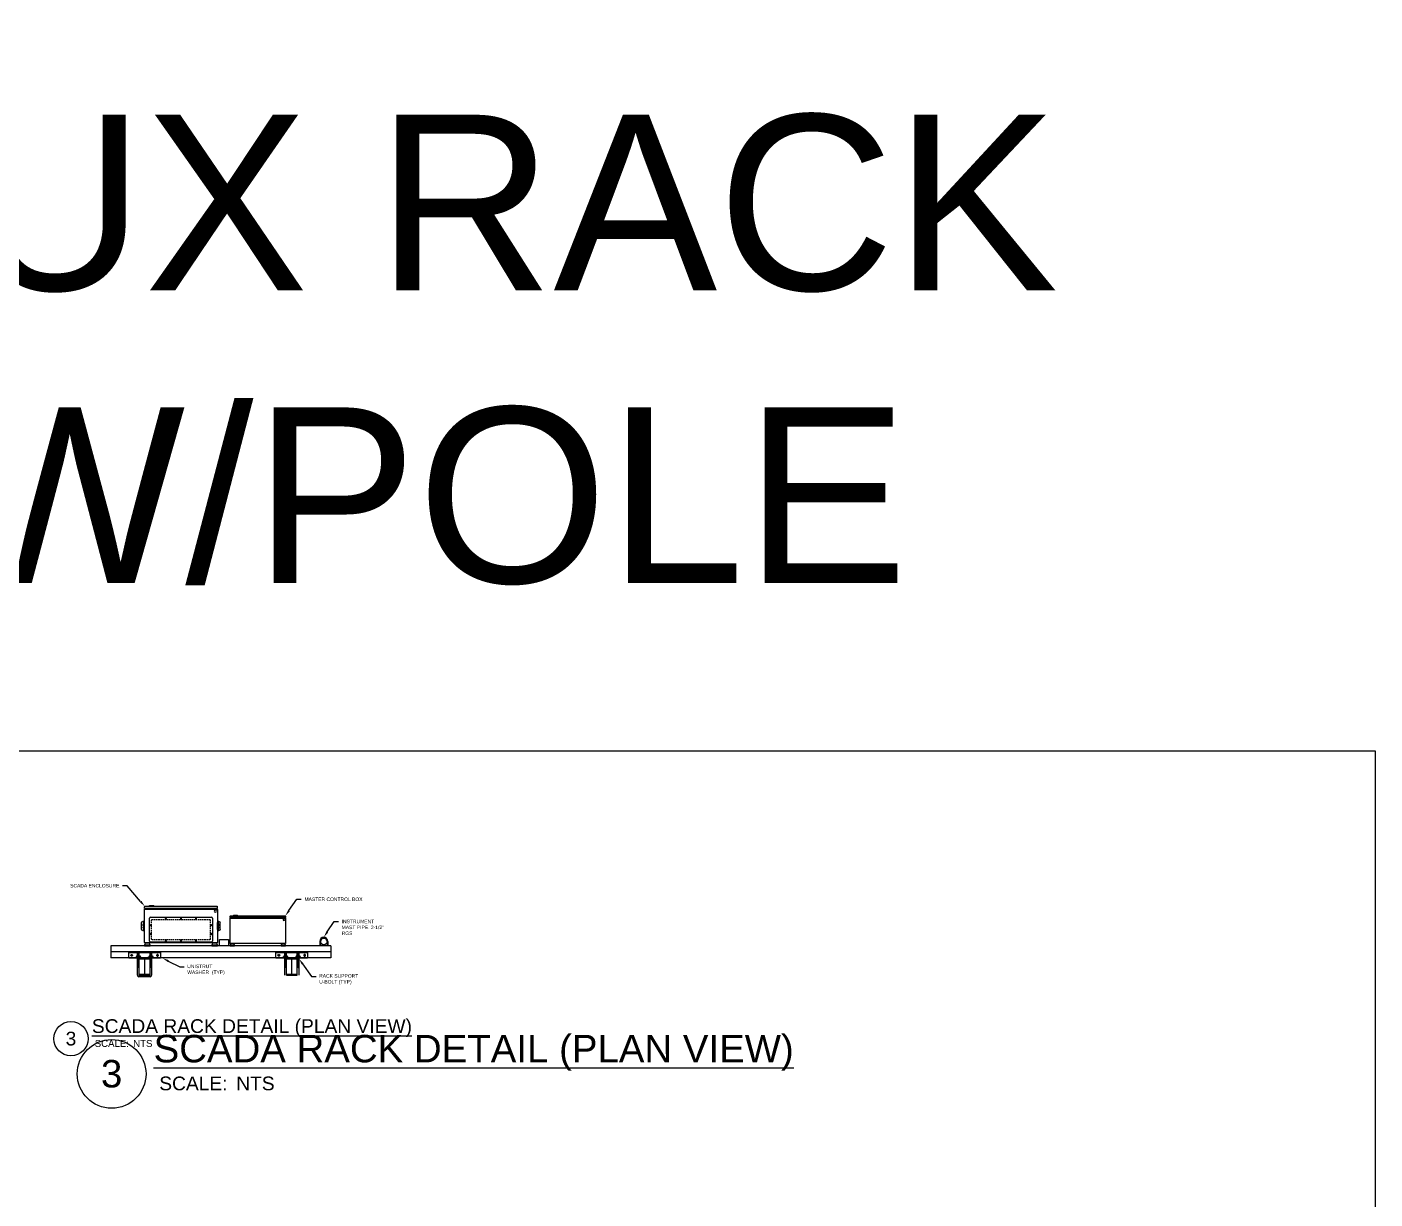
# Model space of a CAD drawing. Header units: feet. Extents: x -4 to 2246, y -9 to 1440.
# Drawn here: x 2007.01 to 2051.39, y 1392.3 to 1430.91 of the extents above; entities that cross this region are included whole.
import ezdxf
from ezdxf import colors
from ezdxf.entities.mleader import LeaderData, LeaderLine
from ezdxf.enums import TextEntityAlignment as Align
from ezdxf.math import Vec2, Vec3

# ---------------------------------------------------------------- set-up
doc = ezdxf.new("R2010")
doc.units = ezdxf.units.FT
doc.header["$MEASUREMENT"] = 0
for name, color, linetype in [('E- AUX. RACK DETAIL', 3, 'Continuous'), ('E-COND-RGS', 4, 'Continuous'), ('E-POSTS', 4, 'Continuous'), ('G-ANNO-TEXT', 1, 'Continuous'), ('G-ANNO-TEXT @ 1', 1, 'Continuous'), ('G-ANNO-TEXT @ 2', 1, 'Continuous'), ('G-TEXT', 7, 'Continuous'), ('I&C - EQUIPMENT', 4, 'Continuous'), ('PV-EQPM-CAB', 5, 'Continuous'), ('S-BOLT', 93, 'Continuous'), ('S-STEL-ANGL', 3, 'Continuous')]:
    doc.layers.add(name, color=color, linetype=linetype)
doc.layers.add('G-NPLT', color=67, linetype='Continuous', plot=False)
doc.styles.add('NEI-A', font='arial.ttf')

# ---------------------------------------------------------------- blocks, each defined once
blk = doc.blocks.new('BracketAngle_BottomView')
for p, q in [((81.54, 214.54), (70.54, 214.54)), ((72.41, 214.54), (72.41, 214.4)), ((74.41, 214.54), (74.41, 214.4)), ((77.66, 214.54), (77.66, 214.4)), ((79.66, 214.54), (79.66, 214.4))]:
    blk.add_line(p, q)
for points in [[(70.54, 216.4), (81.54, 216.4), (81.54, 214.4), (70.54, 214.4)], [(71.7, 215.68), (71.85, 215.4), (71.7, 215.13), (71.38, 215.13), (71.22, 215.4), (71.38, 215.68)], [(80.38, 215.68), (80.22, 215.4), (80.38, 215.13), (80.7, 215.13), (80.85, 215.4), (80.7, 215.68)]]:
    blk.add_lwpolyline(points, close=True)
for centre in [(71.54, 215.4), (80.54, 215.4)]:
    blk.add_circle(centre, 0.2)
blk = doc.blocks.new('A$C24112457')
at = {"layer": 'PV-EQPM-CAB', "lineweight": 25}
for points in [[(0.005, 0.619), (0.004, 0.619), (0, 0.615), (0, 0.58), (0.004, 0.576), (0.004, 0.619)], [(0.005, 0.653), (0.005, 0.031)], [(0.01, 0.026), (0.024, 0.026), (0.024, 0.031), (0.024, 0.653), (0.024, 0.658), (0.01, 0.658)], [(0.029, 0.633), (0.024, 0.633)], [(0.031, 0.657), (0.031, 0.028)], [(0.32, 0.66), (0.035, 0.66)], [(0.099, 0.607), (0.099, 0.078)], [(0.308, 0.617), (0.109, 0.617)], [(0.215, 0.675), (0.215, 0.672), (0.215, 0.664), (0.215, 0.664), (0.215, 0.672), (0.215, 0.672), (0.215, 0.664), (0.214, 0.664), (0.214, 0.672), (0.213, 0.672), (0.213, 0.664), (0.211, 0.664), (0.211, 0.672), (0.211, 0.672), (0.211, 0.664), (0.208, 0.664), (0.208, 0.672), (0.208, 0.672), (0.208, 0.664), (0.205, 0.664), (0.205, 0.672), (0.204, 0.672), (0.204, 0.664), (0.2, 0.664), (0.2, 0.672), (0.199, 0.672), (0.199, 0.664), (0.195, 0.664), (0.195, 0.672), (0.194, 0.672), (0.194, 0.664), (0.19, 0.664), (0.19, 0.672), (0.188, 0.672), (0.188, 0.664), (0.184, 0.664), (0.184, 0.672), (0.183, 0.672), (0.183, 0.664), (0.178, 0.664), (0.178, 0.672), (0.177, 0.672), (0.177, 0.664), (0.172, 0.664), (0.172, 0.672), (0.171, 0.672), (0.171, 0.664), (0.166, 0.664), (0.166, 0.672), (0.165, 0.672), (0.165, 0.664), (0.16, 0.664), (0.16, 0.672), (0.159, 0.672), (0.159, 0.664), (0.155, 0.664), (0.155, 0.672), (0.154, 0.672), (0.154, 0.664), (0.151, 0.664), (0.151, 0.672), (0.15, 0.672), (0.15, 0.664), (0.147, 0.664), (0.147, 0.672), (0.146, 0.672), (0.146, 0.664), (0.143, 0.664), (0.143, 0.672), (0.143, 0.672), (0.143, 0.664), (0.141, 0.664), (0.141, 0.672), (0.141, 0.672), (0.141, 0.664), (0.14, 0.664), (0.14, 0.672), (0.139, 0.672), (0.139, 0.664), (0.139, 0.664), (0.139, 0.672), (0.139, 0.675)], [(0.139, 0.664), (0.14, 0.664), (0.139, 0.664)], [(0.151, 0.597), (0.139, 0.597)], [(0.141, 0.664), (0.141, 0.664)], [(0.143, 0.664), (0.143, 0.664), (0.143, 0.672)], [(0.208, 0.664), (0.208, 0.664), (0.208, 0.664), (0.208, 0.66), (0.147, 0.66), (0.147, 0.664), (0.147, 0.664), (0.146, 0.664)], [(0.206, 0.685), (0.149, 0.685)], [(0.151, 0.664), (0.15, 0.664), (0.15, 0.664)], [(0.155, 0.664), (0.155, 0.664), (0.154, 0.664)], [(0.169, 0.597), (0.157, 0.597)], [(0.16, 0.664), (0.16, 0.664), (0.159, 0.664)], [(0.166, 0.664), (0.165, 0.664), (0.165, 0.664)], [(0.172, 0.664), (0.171, 0.664), (0.171, 0.664)], [(0.187, 0.597), (0.175, 0.597)], [(0.178, 0.664), (0.177, 0.664)], [(0.184, 0.664), (0.184, 0.664), (0.183, 0.664)], [(0.19, 0.664), (0.189, 0.664), (0.188, 0.664)], [(0.195, 0.664), (0.195, 0.664), (0.194, 0.664)], [(0.206, 0.597), (0.194, 0.597)], [(0.2, 0.664), (0.2, 0.664), (0.199, 0.664)], [(0.205, 0.664), (0.204, 0.664), (0.204, 0.664)], [(0.211, 0.672), (0.211, 0.664), (0.211, 0.664)], [(0.211, 0.664), (0.211, 0.664)], [(0.224, 0.597), (0.212, 0.597)], [(0.214, 0.664), (0.213, 0.664)], [(0.215, 0.664), (0.215, 0.664)], [(0.242, 0.597), (0.23, 0.597)], [(0.26, 0.597), (0.248, 0.597)], [(0.278, 0.597), (0.266, 0.597)], [(0.318, 0.078), (0.318, 0.607)], [(0.345, 0.66), (0.349, 0.66), (0.349, 0.609), (0.345, 0.609), (0.345, 0.66), (0.327, 0.65), (0.323, 0.65), (0.323, 0.62), (0.327, 0.62), (0.345, 0.609)], [(0.323, 0.028), (0.323, 0.657)], [(0.345, 0.641), (0.349, 0.641)], [(0.345, 0.628), (0.349, 0.628)], [(0.005, 0.576), (0.004, 0.576)], [(0.12, 0.576), (0.12, 0.564)], [(0.12, 0.557), (0.12, 0.545)], [(0.12, 0.539), (0.12, 0.527)], [(0.12, 0.521), (0.12, 0.509)], [(0.12, 0.503), (0.12, 0.491)], [(0.12, 0.485), (0.12, 0.473)], [(0.298, 0.564), (0.298, 0.576)], [(0.298, 0.545), (0.298, 0.557)], [(0.298, 0.527), (0.298, 0.539)], [(0.298, 0.509), (0.298, 0.521)], [(0.298, 0.491), (0.298, 0.503)], [(0.298, 0.473), (0.298, 0.485)], [(0.12, 0.467), (0.12, 0.454)], [(0.12, 0.448), (0.12, 0.436)], [(0.12, 0.43), (0.12, 0.418)], [(0.12, 0.412), (0.12, 0.4)], [(0.12, 0.394), (0.12, 0.382)], [(0.12, 0.376), (0.12, 0.363)], [(0.12, 0.358), (0.12, 0.345)], [(0.298, 0.454), (0.298, 0.467)], [(0.298, 0.436), (0.298, 0.448)], [(0.298, 0.418), (0.298, 0.43)], [(0.298, 0.4), (0.298, 0.412)], [(0.298, 0.382), (0.298, 0.394)], [(0.298, 0.363), (0.298, 0.376)], [(0.298, 0.345), (0.298, 0.358)], [(0.12, 0.339), (0.12, 0.327)], [(0.12, 0.321), (0.12, 0.309)], [(0.12, 0.303), (0.12, 0.291)], [(0.12, 0.285), (0.12, 0.273)], [(0.12, 0.267), (0.12, 0.254)], [(0.12, 0.248), (0.12, 0.236)], [(0.298, 0.327), (0.298, 0.339)], [(0.298, 0.309), (0.298, 0.321)], [(0.298, 0.291), (0.298, 0.303)], [(0.298, 0.273), (0.298, 0.285)], [(0.298, 0.254), (0.298, 0.267)], [(0.298, 0.236), (0.298, 0.248)], [(0.12, 0.23), (0.12, 0.218)], [(0.12, 0.212), (0.12, 0.2)], [(0.12, 0.194), (0.12, 0.182)], [(0.12, 0.176), (0.12, 0.163)], [(0.12, 0.158), (0.12, 0.145)], [(0.12, 0.139), (0.12, 0.127)], [(0.12, 0.121), (0.12, 0.109)], [(0.298, 0.218), (0.298, 0.23)], [(0.298, 0.2), (0.298, 0.212)], [(0.298, 0.182), (0.298, 0.194)], [(0.298, 0.163), (0.298, 0.176)], [(0.298, 0.145), (0.298, 0.158)], [(0.298, 0.127), (0.298, 0.139)], [(0.298, 0.109), (0.298, 0.121)], [(0.029, 0.046), (0.029, 0.029), (0.031, 0.029)], [(0.035, 0.024), (0.32, 0.024)], [(0.109, 0.068), (0.308, 0.068)], [(0.139, 0.088), (0.151, 0.088)], [(0.215, 0.01), (0.215, 0.013), (0.215, 0.021), (0.215, 0.021), (0.215, 0.013), (0.215, 0.013), (0.215, 0.021), (0.214, 0.021), (0.214, 0.013), (0.213, 0.013), (0.213, 0.021), (0.211, 0.021), (0.211, 0.013), (0.211, 0.013), (0.211, 0.021), (0.208, 0.021), (0.208, 0.013), (0.208, 0.013), (0.208, 0.021), (0.205, 0.021), (0.205, 0.013), (0.204, 0.013), (0.204, 0.021), (0.2, 0.021), (0.2, 0.013), (0.199, 0.013), (0.199, 0.021), (0.195, 0.021), (0.195, 0.013), (0.194, 0.013), (0.194, 0.021), (0.19, 0.021), (0.19, 0.013), (0.188, 0.013), (0.188, 0.021), (0.184, 0.021), (0.184, 0.013), (0.183, 0.013), (0.183, 0.021), (0.178, 0.021), (0.178, 0.013), (0.177, 0.013), (0.177, 0.021), (0.172, 0.021), (0.172, 0.013), (0.171, 0.013), (0.171, 0.021), (0.166, 0.021), (0.166, 0.013), (0.165, 0.013), (0.165, 0.021), (0.16, 0.021), (0.16, 0.013), (0.159, 0.013), (0.159, 0.021), (0.155, 0.021), (0.155, 0.013), (0.154, 0.013), (0.154, 0.021), (0.151, 0.021), (0.151, 0.013), (0.15, 0.013), (0.15, 0.021), (0.147, 0.021), (0.147, 0.013), (0.146, 0.013), (0.146, 0.021), (0.143, 0.021), (0.143, 0.013), (0.143, 0.013), (0.143, 0.021), (0.141, 0.021), (0.141, 0.013), (0.141, 0.013), (0.141, 0.021), (0.14, 0.021), (0.14, 0.013), (0.139, 0.013), (0.139, 0.021), (0.139, 0.021), (0.139, 0.013), (0.139, 0.01)], [(0.139, 0.021), (0.14, 0.021), (0.139, 0.021)], [(0.141, 0.021), (0.141, 0.021)], [(0.143, 0.021), (0.143, 0.021), (0.143, 0.013)], [(0.208, 0.021), (0.208, 0.024), (0.147, 0.024), (0.147, 0.021), (0.146, 0.021), (0.146, 0.021)], [(0.206, 0), (0.148, 0)], [(0.151, 0.021), (0.15, 0.021), (0.15, 0.021)], [(0.155, 0.021), (0.155, 0.021), (0.154, 0.021)], [(0.157, 0.088), (0.169, 0.088)], [(0.16, 0.021), (0.16, 0.021), (0.159, 0.021)], [(0.166, 0.021), (0.165, 0.021), (0.165, 0.021)], [(0.172, 0.021), (0.171, 0.021)], [(0.175, 0.088), (0.187, 0.088)], [(0.178, 0.021), (0.177, 0.021)], [(0.183, 0.021), (0.184, 0.021)], [(0.19, 0.021), (0.189, 0.021), (0.188, 0.021)], [(0.194, 0.088), (0.206, 0.088)], [(0.195, 0.021), (0.195, 0.021), (0.194, 0.021)], [(0.2, 0.021), (0.2, 0.021), (0.199, 0.021)], [(0.205, 0.021), (0.204, 0.021), (0.204, 0.021)], [(0.208, 0.021), (0.208, 0.021), (0.208, 0.021)], [(0.211, 0.013), (0.211, 0.021), (0.211, 0.021)], [(0.211, 0.021), (0.211, 0.021)], [(0.212, 0.088), (0.224, 0.088)], [(0.214, 0.021), (0.213, 0.021)], [(0.215, 0.021), (0.215, 0.021)], [(0.23, 0.088), (0.242, 0.088)], [(0.248, 0.088), (0.26, 0.088)], [(0.266, 0.088), (0.278, 0.088)], [(0.345, 0.075), (0.349, 0.075), (0.349, 0.024), (0.345, 0.024), (0.345, 0.075), (0.327, 0.065), (0.323, 0.065), (0.323, 0.034), (0.327, 0.034), (0.345, 0.024)], [(0.345, 0.056), (0.349, 0.056)], [(0.345, 0.043), (0.349, 0.043)]]:
    blk.add_lwpolyline(points, dxfattribs=at)
for points in [[(0.133, 0.597), (0.126, 0.597, 0.430688), (0.12, 0.59), (0.12, 0.582)], [(0.298, 0.582), (0.298, 0.59, 0.403474), (0.291, 0.597), (0.284, 0.597)], [(0.12, 0.103), (0.12, 0.094, 0.423338), (0.126, 0.088), (0.133, 0.088)], [(0.284, 0.088), (0.291, 0.088, 0.395743), (0.298, 0.094), (0.298, 0.103)]]:
    blk.add_lwpolyline(points, format="xyb", dxfattribs=at)
for centre, radius in [((0.17, 0.604), 0.00509), ((0.17, 0.604), 0.0025), ((0.17, 0.604), 0.00186), ((0.247, 0.604), 0.00509), ((0.247, 0.604), 0.0025), ((0.247, 0.604), 0.00186), ((0.112, 0.473), 0.00509), ((0.112, 0.473), 0.0025), ((0.112, 0.473), 0.00186), ((0.305, 0.473), 0.00509), ((0.305, 0.473), 0.0025), ((0.305, 0.473), 0.00186), ((0.112, 0.342), 0.00509), ((0.112, 0.342), 0.0025), ((0.112, 0.342), 0.00186), ((0.305, 0.342), 0.00509), ((0.305, 0.342), 0.0025), ((0.305, 0.342), 0.00186), ((0.112, 0.211), 0.00509), ((0.112, 0.211), 0.0025), ((0.112, 0.211), 0.00186), ((0.305, 0.211), 0.00509), ((0.305, 0.211), 0.0025), ((0.305, 0.211), 0.00186), ((0.048, 0.044), 0.00961), ((0.17, 0.08), 0.00509), ((0.17, 0.08), 0.0025), ((0.17, 0.08), 0.00186), ((0.247, 0.08), 0.00509), ((0.247, 0.08), 0.0025), ((0.247, 0.08), 0.00186), ((0.247, 0.08), 0.00186)]:
    blk.add_circle(centre, radius, dxfattribs=at)
for centre, radius, start, end in [((0.009, 0.653), 0.00444, 90.0004, 179.9996), ((0.029, 0.635), 0.00202, 270.0007, 359.9993), ((0.035, 0.657), 0.00363, 89.9995, 180.0005), ((0.149, 0.675), 0.00961, 90.0001, 179.9999), ((0.206, 0.675), 0.00961, 0.0001, 89.9999), ((0.319, 0.657), 0.00364, 0.0003, 89.9997), ((0.009, 0.031), 0.00444, 180.0002, 269.9998), ((0.035, 0.028), 0.00363, 179.9996, 270.0004), ((0.148, 0.01), 0.00961, 180.0001, 269.9999), ((0.206, 0.01), 0.00961, 270.0001, 359.9999), ((0.319, 0.028), 0.00364, 270.0004, 359.9996)]:
    blk.add_arc(centre, radius, start, end, dxfattribs=at)
for points in [[(0.099, 0.607), (0.099, 0.612), (0.104, 0.617), (0.109, 0.617)], [(0.308, 0.617), (0.314, 0.617), (0.318, 0.612), (0.318, 0.607)], [(0.109, 0.068), (0.104, 0.068), (0.099, 0.072), (0.099, 0.078)], [(0.318, 0.078), (0.318, 0.072), (0.314, 0.068), (0.308, 0.068)]]:
    blk.add_open_spline(points, degree=3, dxfattribs=at)
blk = doc.blocks.new('A$C89ad2e2d')
at = {"layer": 'PV-EQPM-CAB', "lineweight": 25}
for points in [[(0.005, 0.629), (0.005, 0.007)], [(0.01, 0.002), (0.024, 0.002), (0.024, 0.007), (0.024, 0.629), (0.024, 0.634), (0.01, 0.634)], [(0.031, 0.633), (0.031, 0.004)], [(0.32, 0.636), (0.035, 0.636)], [(0.345, 0.636), (0.349, 0.636), (0.349, 0.585), (0.345, 0.585), (0.345, 0.636), (0.327, 0.626), (0.323, 0.626), (0.323, 0.595), (0.327, 0.595), (0.345, 0.585)], [(0.323, 0.004), (0.323, 0.633)], [(0.345, 0.617), (0.349, 0.617)], [(0.005, 0.595), (0.004, 0.595), (0, 0.591), (0, 0.556), (0.004, 0.552), (0.004, 0.595)], [(0.029, 0.609), (0.024, 0.609)], [(0.345, 0.604), (0.349, 0.604)], [(0.029, 0.022), (0.029, 0.005), (0.031, 0.005)], [(0.035, 0), (0.32, 0)], [(0.345, 0.051), (0.349, 0.051), (0.349, 0), (0.345, 0), (0.345, 0.051), (0.327, 0.041), (0.323, 0.041), (0.323, 0.01), (0.327, 0.01), (0.345, 0)], [(0.345, 0.032), (0.349, 0.032)], [(0.345, 0.019), (0.349, 0.019)]]:
    blk.add_lwpolyline(points, dxfattribs=at)
blk.add_circle((0.048, 0.02), 0.00961, dxfattribs=at)
for centre, radius, start, end in [((0.009, 0.629), 0.00444, 90.0004, 179.9996), ((0.035, 0.633), 0.00363, 89.9995, 180.0005), ((0.319, 0.633), 0.00364, 0.0003, 89.9997), ((0.029, 0.611), 0.00202, 270.0007, 359.9993), ((0.009, 0.007), 0.00444, 180.0002, 269.9998), ((0.035, 0.004), 0.00363, 179.9996, 270.0004), ((0.319, 0.004), 0.00364, 270.0004, 359.9996)]:
    blk.add_arc(centre, radius, start, end, dxfattribs=at)
blk = doc.blocks.new('DETAIL_TITLE')
blk.add_circle((0.5923, -0.5126), 0.25)
at = {"style": 'NEI-A'}
blk.add_attdef('DETAIL_TITLE_001', (0.9099, -0.4751), '', height=0.25, dxfattribs=at)
at = {"style": 'NEI-A', "flags": 8}
blk.add_attdef('#', text='', height=0.25, dxfattribs=at).set_placement((0.5922, -0.5109), align=Align.MIDDLE_CENTER)
at = {"style": 'NEI-A'}
for tag, p in [('SCALE:', (0.9386, -0.7379)), ('1"_=_', (1.5474, -0.7379))]:
    blk.add_attdef(tag, text='', height=0.1094, dxfattribs=at).set_placement(p, align=Align.BOTTOM_LEFT)
blk = doc.blocks.new('*U39')
at = {"layer": 'G-ANNO-TEXT @ 1'}
ref = blk.add_blockref('DETAIL_TITLE', (2007.118, 1398.74), dxfattribs=dict(at, xscale=2.26283738676726, yscale=2.26283738676726, zscale=2.26283738676726))
ref.add_attrib('#', '3', dxfattribs={"layer": '0', "height": 0.453, "style": 'NEI-A'}).set_placement((2008.458, 1397.584), align=Align.MIDDLE_CENTER)
ref.add_attrib('DETAIL_TITLE_001', '%%USCADA RACK DETAIL (PLAN VIEW)', (2009.148, 1397.77), dxfattribs={"layer": '0', "height": 0.45257, "style": 'NEI-A'})
ref.add_attrib('SCALE:', 'SCALE:', dxfattribs={"layer": '0', "height": 0.2263, "style": 'NEI-A'}).set_placement((2009.242, 1397.537), align=Align.TOP_LEFT)
ref.add_attrib('1"_=_', 'NTS', dxfattribs={"layer": '0', "height": 0.2263, "style": 'NEI-A'}).set_placement((2010.508, 1397.537), align=Align.TOP_LEFT)
at = {"layer": 'G-ANNO-TEXT @ 2'}
ref = blk.add_blockref('DETAIL_TITLE', (2007.118, 1398.74), dxfattribs=dict(at, xscale=4.52567477353452, yscale=4.52567477353452, zscale=4.52567477353452))
ref.add_attrib('#', '3', dxfattribs={"layer": '0', "height": 0.905, "style": 'NEI-A'}).set_placement((2009.798, 1396.428), align=Align.MIDDLE_CENTER)
ref.add_attrib('DETAIL_TITLE_001', '%%USCADA RACK DETAIL (PLAN VIEW)', (2011.179, 1396.801), dxfattribs={"layer": '0', "height": 0.90513, "style": 'NEI-A'})
ref.add_attrib('SCALE:', 'SCALE:', dxfattribs={"layer": '0', "height": 0.4526, "style": 'NEI-A'}).set_placement((2011.366, 1396.334), align=Align.TOP_LEFT)
ref.add_attrib('1"_=_', 'NTS', dxfattribs={"layer": '0', "height": 0.4526, "style": 'NEI-A'}).set_placement((2013.899, 1396.334), align=Align.TOP_LEFT)

msp = doc.modelspace()

# ---------------------------------------------------------------- hatches: boundary and pattern name
at = {"layer": 'S-BOLT'}
h = msp.add_hatch(dxfattribs=at)
h.set_pattern_fill('ANSI31', color=256, scale=0.094648, angle=180)
h.set_pattern_definition([(225, (2012.916473, 1406.680404), (0.008365758, -0.008365758), [])])
h.paths.add_polyline_path([(2010.650843, 1399.924235), (2010.698167, 1399.924235), (2010.698167, 1400.231106), (2010.650843, 1400.231106)])
h.paths.add_polyline_path([(2010.650843, 1400.306877), (2010.698167, 1400.306877), (2010.698167, 1400.416862), (2010.650843, 1400.416862)])
h.paths.add_polyline_path([(2011.064927, 1400.306655), (2011.112251, 1400.306655), (2011.112251, 1400.41664), (2011.064927, 1400.41664)])
h.paths.add_polyline_path([(2011.112251, 1399.924235), (2011.112251, 1400.231106), (2011.064927, 1400.231106), (2011.064927, 1399.924235)])
h = msp.add_hatch(dxfattribs=at)
h.set_pattern_fill('ANSI31', color=256, scale=0.094648, angle=180)
h.set_pattern_definition([(225, (2017.761753, 1406.680404), (0.008365758, -0.008365758), [])])
h.paths.add_polyline_path([(2015.496123, 1399.924235), (2015.543447, 1399.924235), (2015.543447, 1400.231106), (2015.496123, 1400.231106)])
h.paths.add_polyline_path([(2015.496123, 1400.306877), (2015.543447, 1400.306877), (2015.543447, 1400.416862), (2015.496123, 1400.416862)])
h.paths.add_polyline_path([(2015.910207, 1400.306655), (2015.95753, 1400.306655), (2015.95753, 1400.41664), (2015.910207, 1400.41664)])
h.paths.add_polyline_path([(2015.95753, 1399.924235), (2015.95753, 1400.231106), (2015.910207, 1400.231106), (2015.910207, 1399.924235)])

# ---------------------------------------------------------------- linework, layer by layer
at = {"layer": 'E-COND-RGS'}
msp.add_circle((2016.780819, 1400.786073, 816.097068), 0.109409, dxfattribs=at)
at = {"layer": 'E-POSTS'}
msp.add_line((2017.011556, 1400.63843, 816.097068), (2009.774977, 1400.63843, 816.097068), dxfattribs=at)
at = {"layer": 'E-POSTS', "elevation": 816.097068}
for points in [[(2016.647098, 1400.786073), (2016.647098, 1400.63843)], [(2016.67141, 1400.786073), (2016.67141, 1400.63843)], [(2016.890228, 1400.786073), (2016.890228, 1400.63843)], [(2016.91454, 1400.786073), (2016.91454, 1400.63843)], [(2009.774977, 1400.63843), (2009.774977, 1400.24089)], [(2017.011556, 1400.43966), (2009.774977, 1400.43966)], [(2017.011556, 1400.24089), (2009.774977, 1400.24089)], [(2017.011556, 1400.63843), (2017.011556, 1400.24089)]]:
    msp.add_lwpolyline(points, dxfattribs=at)
at = {"layer": 'E-POSTS'}
for radius in [0.133721, 0.109409]:
    msp.add_arc((2016.780819, 1400.786073, 816.097068), radius, 0, 180, dxfattribs=at)
at = {"layer": 'G-TEXT', "elevation": 816.097068, "flags": 128}
for points in [[(2011.059011, 1400.231106), (2010.704082, 1400.231106), (2010.704082, 1400.215489), (2010.85178, 1400.215489, -0.414213562), (2010.875442, 1400.191827), (2010.875442, 1399.715276, -0.414213562), (2010.85178, 1399.691614), (2010.704082, 1399.691614), (2010.704082, 1399.675997), (2011.059011, 1399.675997), (2011.059011, 1399.691614), (2010.911313, 1399.691614, -0.414213562), (2010.887651, 1399.715276), (2010.887651, 1400.191827, -0.414213562), (2010.911313, 1400.215489), (2011.059011, 1400.215489), (2011.059011, 1400.231106)], [(2015.904291, 1400.231106), (2015.549362, 1400.231106), (2015.549362, 1400.215489), (2015.69706, 1400.215489, -0.414213562), (2015.720722, 1400.191827), (2015.720722, 1399.715276, -0.414213562), (2015.69706, 1399.691614), (2015.549362, 1399.691614), (2015.549362, 1399.675997), (2015.904291, 1399.675997), (2015.904291, 1399.691614), (2015.756593, 1399.691614, -0.414213562), (2015.732931, 1399.715276), (2015.732931, 1400.191827, -0.414213562), (2015.756593, 1400.215489), (2015.904291, 1400.215489), (2015.904291, 1400.231106)]]:
    msp.add_lwpolyline(points, format="xyb", dxfattribs=at)
at = {"layer": 'I&C - EQUIPMENT', "elevation": 816.097068}
msp.add_lwpolyline([(2013.349107, 1400.853631), (2013.650216, 1400.853631), (2013.650216, 1400.63843), (2013.349107, 1400.63843)], close=True, dxfattribs=at)
at = {"layer": 'S-BOLT'}
for p, q in [((2010.616191, 1400.306877, 816.097068), (2010.732818, 1400.306877, 816.097068)), ((2010.616191, 1400.306877, 816.097068), (2010.616191, 1400.275832, 816.097068)), ((2010.660701, 1400.275832, 816.097068), (2010.645773, 1400.260205, 816.097068)), ((2010.674505, 1400.275832, 816.097068), (2010.659576, 1400.260205, 816.097068)), ((2010.732818, 1400.306877, 816.097068), (2010.732818, 1400.275832, 816.097068)), ((2010.748166, 1400.275832, 816.097068), (2010.748166, 1400.244578, 816.097068)), ((2011.030275, 1400.306655, 816.097068), (2011.146902, 1400.306655, 816.097068)), ((2011.030275, 1400.306655, 816.097068), (2011.030275, 1400.275611, 816.097068)), ((2011.074785, 1400.275611, 816.097068), (2011.059857, 1400.259984, 816.097068)), ((2011.088589, 1400.275611, 816.097068), (2011.07366, 1400.259984, 816.097068)), ((2011.146902, 1400.306655, 816.097068), (2011.146902, 1400.275611, 816.097068)), ((2011.16225, 1400.275611, 816.097068), (2011.16225, 1400.244357, 816.097068)), ((2015.461471, 1400.306877, 816.097068), (2015.578098, 1400.306877, 816.097068)), ((2015.461471, 1400.306877, 816.097068), (2015.461471, 1400.275832, 816.097068)), ((2015.505981, 1400.275832, 816.097068), (2015.491052, 1400.260205, 816.097068)), ((2015.519785, 1400.275832, 816.097068), (2015.504856, 1400.260205, 816.097068)), ((2015.578098, 1400.306877, 816.097068), (2015.578098, 1400.275832, 816.097068)), ((2015.593446, 1400.275832, 816.097068), (2015.593446, 1400.244578, 816.097068)), ((2015.875555, 1400.306655, 816.097068), (2015.992182, 1400.306655, 816.097068)), ((2015.875555, 1400.306655, 816.097068), (2015.875555, 1400.275611, 816.097068)), ((2015.920065, 1400.275611, 816.097068), (2015.905136, 1400.259984, 816.097068)), ((2015.933869, 1400.275611, 816.097068), (2015.91894, 1400.259984, 816.097068)), ((2015.992182, 1400.306655, 816.097068), (2015.992182, 1400.275611, 816.097068)), ((2016.007529, 1400.275611, 816.097068), (2016.007529, 1400.244357, 816.097068)), ((2011.064927, 1399.66987, 816.097068), (2010.698167, 1399.66987, 816.097068)), ((2011.064927, 1399.622546, 816.097068), (2010.698167, 1399.622546, 816.097068))]:
    msp.add_line(p, q, dxfattribs=at)
at = {"layer": 'S-BOLT', "elevation": 816.097068}
for points in [[(2010.600844, 1400.244578), (2010.600844, 1400.275832), (2010.748166, 1400.275832)], [(2010.748166, 1400.260205), (2010.600844, 1400.260205)], [(2010.748166, 1400.244578), (2010.600844, 1400.244578)], [(2010.650843, 1400.306877), (2010.650843, 1400.416862), (2010.698167, 1400.416862), (2010.698167, 1400.306877)], [(2010.650843, 1399.66987), (2010.650843, 1400.231106), (2010.698167, 1400.231106), (2010.698167, 1399.66987)], [(2011.014928, 1400.244357), (2011.014928, 1400.275611), (2011.16225, 1400.275611)], [(2011.16225, 1400.259984), (2011.014928, 1400.259984)], [(2011.16225, 1400.244357), (2011.014928, 1400.244357)], [(2011.064927, 1400.306655), (2011.064927, 1400.41664), (2011.112251, 1400.41664), (2011.112251, 1400.306655)], [(2011.064927, 1399.66987), (2011.064927, 1400.231106), (2011.112251, 1400.231106), (2011.112251, 1399.66987)], [(2015.446124, 1400.244578), (2015.446124, 1400.275832), (2015.593446, 1400.275832)], [(2015.593446, 1400.260205), (2015.446124, 1400.260205)], [(2015.593446, 1400.244578), (2015.446124, 1400.244578)], [(2015.496123, 1400.306877), (2015.496123, 1400.416862), (2015.543447, 1400.416862), (2015.543447, 1400.306877)], [(2015.496123, 1399.66987), (2015.496123, 1400.231106), (2015.543447, 1400.231106), (2015.543447, 1399.66987)], [(2015.860208, 1400.244357), (2015.860208, 1400.275611), (2016.007529, 1400.275611)], [(2016.007529, 1400.259984), (2015.860208, 1400.259984)], [(2016.007529, 1400.244357), (2015.860208, 1400.244357)], [(2015.910207, 1400.306655), (2015.910207, 1400.41664), (2015.95753, 1400.41664), (2015.95753, 1400.306655)], [(2015.910207, 1399.66987), (2015.910207, 1400.231106), (2015.95753, 1400.231106), (2015.95753, 1399.66987)], [(2010.698167, 1399.924235), (2010.650843, 1399.924235)], [(2011.112251, 1399.924235), (2011.064927, 1399.924235)]]:
    msp.add_lwpolyline(points, dxfattribs=at)
at = {"layer": 'S-BOLT'}
for centre, start, end in [((2010.698167, 1399.66987, 816.097068), 180, 270), ((2011.064927, 1399.66987, 816.097068), 270, 0)]:
    msp.add_arc(centre, 0.047324, start, end, dxfattribs=at)

# ---------------------------------------------------------------- block references
at = {"layer": 'E- AUX. RACK DETAIL', "rotation": 90}
for name, p, xscale, yscale, zscale in [('A$C24112457', (2013.375659, 1401.963648, 816.097068), -3.78590997289049, 3.78590997289049, 3.78590997289049), ('A$C89ad2e2d', (2015.526048, 1401.64503, 816.097068), -2.876859883872473, 2.876859883872473, 2.876859883872473)]:
    msp.add_blockref(name, p, dxfattribs=dict(at, xscale=xscale, yscale=yscale, zscale=zscale))
at = {"layer": 'G-ANNO-TEXT'}
msp.add_blockref('*U39', (0, 0), dxfattribs=at)
at = {"layer": 'S-STEL-ANGL', "xscale": 0.09464775160779403, "yscale": 0.09464775160779403, "zscale": 0.09464775160779403}
for p in [(2003.684809, 1379.938255, 816.097068), (2008.530088, 1379.938255, 816.097068)]:
    msp.add_blockref('BracketAngle_BottomView', p, dxfattribs=at)

# ---------------------------------------------------------------- texts
at = {"layer": 'G-NPLT', "linetype": 'Continuous', "insert": (2020.306944, 1420.264169), "char_height": 5.78270249, "attachment_point": 5, "style": 'NEI-A', "bg_fill": 3, "box_fill_scale": 1.5, "bg_fill_color": 256, "bg_fill_transparency": 0}
msp.add_mtext_dynamic_manual_height_columns('AUX RACK W/POLE', width=43.04941942, gutter_width=2.3837, heights=[0], dxfattribs=at)

# ---------------------------------------------------------------- next in the draw order: leaders
at = {"layer": 'G-ANNO-TEXT'}
ml = msp.add_multileader_mtext('Standard', dxfattribs=at)
ml.set_content('\\A1;SCADA ENCLOSURE', color=256, style='NEI-A')
ml.set_leader_properties()
ml.build(insert=Vec2(0, 0))
ml.multileader.update_dxf_attribs({"dogleg_length": 0.125, "arrow_head_size": 0.210064})
ctx = ml.context
ctx.base_point, ctx.char_height, ctx.arrow_head_size, ctx.landing_gap_size, ctx.plane_origin = Vec3(2008.342751, 1402.619822, 816.097068), 0.11670247, 0.210064, 0.105032, Vec3(2010.860969, 1402.350276, 816.097068)
ctx.text_align_type = 2
notes = []
notes.append((ctx, [(1, (1, 1, 0), (2010.304268, 1402.619822, 816.097068), (-1, 0), 0.145878, [(0, [(2010.890623, 1401.939761, 816.097068)], 0, [])])]))
ctx.mtext.insert, ctx.mtext.width, ctx.mtext.alignment, ctx.mtext.flow_direction = Vec3(2010.053358, 1402.679168, 816.097068), 1.61406523, 3, 5
ctx.mtext.has_bg_fill, ctx.mtext.bg_color, ctx.mtext.bg_scale_factor, ctx.mtext.bg_transparency, ctx.mtext.use_window_bg_color = 1, -1027028792, 1.5, 0, 1
ml = msp.add_multileader_mtext('Standard', dxfattribs=at)
ml.set_content('\\A1;MASTER CONTROL BOX', color=256, style='NEI-A')
ml.set_leader_properties()
ml.build(insert=Vec2(0, 0))
ml.multileader.update_dxf_attribs({"dogleg_length": 0.125, "arrow_head_size": 0.210064})
ctx = ml.context
ctx.base_point, ctx.char_height, ctx.arrow_head_size, ctx.landing_gap_size, ctx.plane_origin = Vec3(2016.041906, 1402.172582, 816.097068), 0.11670247, 0.210064, 0.105032, Vec3(2015.486609, 1402.037393, 816.097068)
notes.append((ctx, [(0, (1, 1, 0), (2015.896028, 1402.172582, 816.097068), (1, 0), 0.145878, [(0, [(2015.516262, 1401.626878, 816.097068)], 0, [])])]))
ctx.mtext.insert, ctx.mtext.width, ctx.mtext.flow_direction = Vec3(2016.146939, 1402.231929, 816.097068), 2.05964618, 5
ctx.mtext.has_bg_fill, ctx.mtext.bg_color, ctx.mtext.bg_scale_factor, ctx.mtext.bg_transparency, ctx.mtext.use_window_bg_color = 1, -1027028792, 1.5, 0, 1
ml = msp.add_multileader_mtext('Standard', dxfattribs=at)
ml.set_content('\\A1;UNISTRUT WASHER  (TYP)', color=256, style='NEI-A')
ml.set_leader_properties()
ml.build(insert=Vec2(0, 0))
ml.multileader.update_dxf_attribs({"dogleg_length": 0.125, "arrow_head_size": 0.210064})
ctx = ml.context
ctx.base_point, ctx.char_height, ctx.arrow_head_size, ctx.landing_gap_size, ctx.plane_origin = Vec3(2012.183752, 1399.946316), 0.11670247, 0.210064, 0.105032, Vec3(2011.026682, 1399.353331)
notes.append((ctx, [(0, (1, 1, 0), (2012.037874, 1399.946316), (1, 0), 0.145878, [(0, [(2011.476739, 1400.233643)], 0, [])])]))
ctx.mtext.insert, ctx.mtext.width, ctx.mtext.flow_direction = Vec3(2012.288785, 1400.021822), 1.42509059, 5
ctx.mtext.has_bg_fill, ctx.mtext.bg_color, ctx.mtext.bg_scale_factor, ctx.mtext.bg_transparency, ctx.mtext.use_window_bg_color = 1, -1027028792, 1.5, 0, 1
ml = msp.add_multileader_mtext('Standard', dxfattribs=at)
ml.set_content('\\A1;RACK SUPPORT U-BOLT (TYP)', color=256, style='NEI-A')
ml.set_leader_properties()
ml.build(insert=Vec2(0, 0))
ml.multileader.update_dxf_attribs({"dogleg_length": 0.125, "arrow_head_size": 0.210064})
ctx = ml.context
ctx.base_point, ctx.char_height, ctx.arrow_head_size, ctx.landing_gap_size, ctx.plane_origin = Vec3(2016.525862, 1399.632621), 0.11670247, 0.210064, 0.105032, Vec3(2015.368792, 1399.039636)
notes.append((ctx, [(0, (1, 1, 0), (2016.379984, 1399.632621), (1, 0), 0.145878, [(0, [(2015.964425, 1400.21665)], 0, [])])]))
ctx.mtext.insert, ctx.mtext.width, ctx.mtext.flow_direction = Vec3(2016.630895, 1399.708127), 1.42509059, 5
ctx.mtext.has_bg_fill, ctx.mtext.bg_color, ctx.mtext.bg_scale_factor, ctx.mtext.bg_transparency, ctx.mtext.use_window_bg_color = 1, -1027028792, 1.5, 0, 1
for ctx, leaders in notes:
    for number, flags, end, landing, length, lines in leaders:
        leader = LeaderData()
        leader.index, (leader.has_last_leader_line, leader.has_dogleg_vector, leader.attachment_direction) = number, flags
        leader.last_leader_point, leader.dogleg_vector, leader.dogleg_length = Vec3(end), Vec3(landing), length
        for number, points, colour, breaks in lines:
            line = LeaderLine()
            line.index, line.vertices, line.color, line.breaks = number, Vec3.list(points), colors.encode_raw_color(colour), breaks
            leader.lines.append(line)
        ctx.leaders.append(leader)

# ---------------------------------------------------------------- next in the draw order: leaders
ml = msp.add_multileader_mtext('Standard', dxfattribs=at)
ml.set_content('\\A1;INSTRUMENT MAST PIPE. 2-1/2" RGS', color=256, style='NEI-A')
ml.set_leader_properties()
ml.build(insert=Vec2(0, 0))
ml.multileader.update_dxf_attribs({"dogleg_length": 0.125, "arrow_head_size": 0.210064})
ctx = ml.context
ctx.base_point, ctx.char_height, ctx.arrow_head_size, ctx.landing_gap_size, ctx.plane_origin = Vec3(2017.266313, 1401.441414, 816.097068), 0.11670247, 0.210064, 0.105032, Vec3(2016.109243, 1401.077002, 816.097068)
notes = []
notes.append((ctx, [(0, (1, 1, 0), (2017.120435, 1401.441414, 816.097068), (1, 0), 0.145878, [(0, [(2016.780819, 1400.919795, 816.097068)], 0, [])])]))
ctx.mtext.insert, ctx.mtext.width, ctx.mtext.flow_direction = Vec3(2017.371345, 1401.50076, 816.097068), 1.55631893, 5
ctx.mtext.has_bg_fill, ctx.mtext.bg_color, ctx.mtext.bg_scale_factor, ctx.mtext.bg_transparency, ctx.mtext.use_window_bg_color = 1, -1027028792, 1.5, 0, 1
for ctx, leaders in notes:
    for number, flags, end, landing, length, lines in leaders:
        leader = LeaderData()
        leader.index, (leader.has_last_leader_line, leader.has_dogleg_vector, leader.attachment_direction) = number, flags
        leader.last_leader_point, leader.dogleg_vector, leader.dogleg_length = Vec3(end), Vec3(landing), length
        for number, points, colour, breaks in lines:
            line = LeaderLine()
            line.index, line.vertices, line.color, line.breaks = number, Vec3.list(points), colors.encode_raw_color(colour), breaks
            leader.lines.append(line)
        ctx.leaders.append(leader)

# ---------------------------------------------------------------- next in the draw order: linework, layer by layer
at = {"layer": 'Defpoints'}
msp.add_lwpolyline([(1989.390771, 1407.063072), (2051.390771, 1407.063072), (2051.390771, 1366.063072), (1989.390771, 1366.063072)], close=True, dxfattribs=at)

doc.saveas('drawing.dxf')
